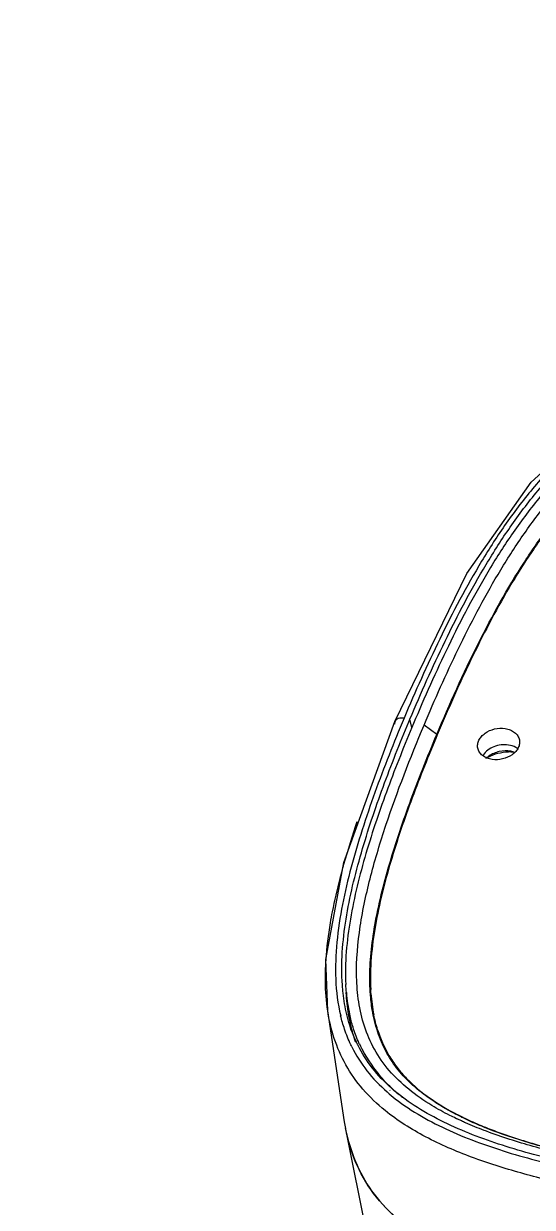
# Model space of a CAD drawing. Header units: feet. Extents: x -99009 to 3252343, y -11094690 to 9035152.
# Drawn here: x 2452586.9 to 2452747.4, y -1936976 to -1936602.2 of the extents above; entities that cross this region are included whole.
import ezdxf

# ---------------------------------------------------------------- set-up
doc = ezdxf.new("R2010")
doc.units = ezdxf.units.FT
doc.layers.add('1', color=1, linetype='Continuous')
doc.layers.add('ASSEM_MEMBER_1', color=7, linetype='Continuous')

# ---------------------------------------------------------------- blocks, each defined once
blk = doc.blocks.new('CAMERA 01')
at = {"layer": 'ASSEM_MEMBER_1', "color": 7, "linetype": 'Continuous', "transparency": 33554684}
for p, q in [((1849203.81, -2653.02), (1849203.79, -2652.94)), ((1849203.81, -2653.02), (1849203.79, -2652.94)), ((1849153.2, -2670.79), (1849191.41, -2688.05)), ((1849206.28, -2678.2), (1849206.21, -2678.08)), ((1849207.05, -2677.47), (1849206.98, -2677.36)), ((1849194.08, -2689.17), (1849227.06, -2702.17)), ((1849319.48, -2688.02), (1849319.77, -2688.15)), ((1849319.77, -2688.15), (1849321.81, -2692.72)), ((1849320.25, -2696.3), (1849322.65, -2697.48)), ((1849321.78, -2697.63), (1849322.65, -2697.48)), ((1849321.78, -2697.61), (1849322.65, -2697.48)), ((1849227.06, -2702.17), (1849227.1, -2702.18)), ((1849273.84, -2707.66), (1849320.83, -2701.98)), ((1849320.83, -2701.98), (1849320.01, -2701.88))]:
    blk.add_line(p, q, dxfattribs=at)
for points in [[(1849320.84, -2701.98), (1849371.52, -2690.25), (1849404.18, -2676.95), (1849427, -2661.07), (1849442.89, -2642.45), (1849455.17, -2617.75), (1849464.43, -2583.18), (1849470.58, -2533.44)], [(1849227.06, -2702.17), (1849242.7, -2706.35), (1849273.84, -2707.66)]]:
    blk.add_lwpolyline(points, dxfattribs=at)
for centre, radius, start, end in [((1849343.19, -2625.67), 143.3, 187.6827, 188.0019), ((1849329.34, -2627.67), 129.31, 187.9784, 190.7838), ((1849328.29, -2625.51), 127.67, 188.6134, 188.9954), ((1849312.36, -2630.76), 112.05, 190.856, 191.5803), ((1849308.01, -2631.65), 107.61, 191.5816, 192.124), ((1849298.08, -2631.26), 96.91, 192.9522, 193.1927), ((1849296.49, -2631.63), 95.27, 193.1924, 193.5288), ((1849296.94, -2631.48), 95.59, 193.0255, 193.552), ((1849294.03, -2632.22), 92.74, 193.5277, 194.1173), ((1849293.83, -2632.23), 92.39, 193.5517, 194.1417), ((1849304.72, -2632.35), 104.24, 192.1243, 192.6194), ((1849304.3, -2660.66), 15.75, 347.4127, 350.4748), ((1849311.61, -2663.6), 8.32, 355.6445, 3.5856), ((1849304.64, -2661.3), 15.15, 318.4639, 320.1854), ((1849311.4, -2664.67), 8.04, 306.4119, 312.5849), ((1849304.32, -2661.03), 15.57, 320.1974, 324.1573), ((1849248.39, -2653.77), 46.79, 211.638, 213.8778), ((1849214.7, -2636.49), 56.57, 244.8505, 245.6956), ((1849247.76, -2646.22), 45.52, 239.6705, 245.7749), ((1849215.12, -2635.57), 57.59, 245.6954, 246.4218), ((1849215.13, -2635.54), 57.61, 245.6958, 246.4214), ((1849215.92, -2633.71), 59.61, 246.4293, 248.5062), ((1849215.9, -2633.75), 59.56, 246.4296, 248.4834), ((1849245.52, -2657.82), 42.31, 230.4332, 230.831), ((1849245.67, -2657.63), 42.55, 230.8317, 231.8592), ((1849244.89, -2656.45), 42.39, 232.5848, 233.6149), ((1849244.79, -2652.16), 46.68, 236.9107, 242.8046), ((1849246.13, -2654.71), 44.52, 233.6652, 239.8798), ((1849253.53, -2631.21), 61.8, 252.918, 254.0901), ((1849253.58, -2631.06), 61.78, 252.9295, 254.1031), ((1849254.49, -2627.83), 65.32, 254.0964, 255.8183), ((1849245.67, -2658.07), 44.16, 230.6267, 231.5768), ((1849245.88, -2657.81), 44.48, 231.5827, 238.3818), ((1849243.97, -2640.89), 56.83, 248.0662, 248.7427), ((1849243.75, -2639.39), 58.07, 249.0129, 249.5006), ((1849246.23, -2649.46), 49.74, 242.7546, 243.2309), ((1849248.58, -2650.48), 49.41, 239.8764, 244.8477), ((1849247.54, -2646.79), 52.72, 243.2683, 247.6131), ((1849248.17, -2654.1), 48.85, 238.3761, 243.6054), ((1849254.45, -2639.32), 62.94, 250.6522, 252.9666), ((1849254.21, -2636.04), 64.93, 251.8372, 254.0762)]:
    blk.add_arc(centre, radius, start, end, dxfattribs=at)
for points, knots in [([(1849319.77, -2688.15), (1849330.12, -2686.35), (1849350.12, -2682.37), (1849374.24, -2675.5), (1849391.78, -2668.43), (1849403.53, -2662.44), (1849413.96, -2655.51), (1849423.03, -2647.6), (1849430.78, -2638.53), (1849437.3, -2628.04), (1849442.79, -2615.99), (1849447.37, -2602.28), (1849451.06, -2586.99), (1849455.07, -2564.14), (1849456.87, -2546.26), (1849457.79, -2534.02)], [0, 0, 0, 0, 0.135017, 0.261963, 0.321501, 0.377898, 0.431135, 0.482048, 0.532087, 0.583946, 0.640206, 0.70192, 0.769431, 0.842169, 1, 1, 1, 1]), ([(1849457.65, -2534.04), (1849456.87, -2544.3), (1849455.38, -2559.73), (1849452.2, -2580.24), (1849448.96, -2595.7), (1849444.54, -2611.02), (1849438.45, -2625.85), (1849430.22, -2639.45), (1849419.73, -2650.79), (1849407.91, -2659.67), (1849395.51, -2666.53), (1849382.92, -2671.94), (1849370.28, -2676.33), (1849357.63, -2679.96), (1849340.86, -2684.05), (1849328.21, -2686.51), (1849319.78, -2687.97)], [0, 0, 0, 0, 0.132355, 0.199347, 0.26702, 0.335431, 0.404332, 0.472695, 0.538778, 0.601798, 0.662183, 0.720699, 0.777934, 0.834266, 0.889953, 1, 1, 1, 1]), ([(1849465.76, -2534.08), (1849464.95, -2544.8), (1849463.38, -2560.94), (1849459.99, -2582.38), (1849456.53, -2598.53), (1849451.78, -2614.53), (1849446.36, -2627.43), (1849440.93, -2637.19), (1849434.78, -2646.26), (1849425.84, -2656.22), (1849413.6, -2665.78), (1849400.7, -2673.21), (1849387.56, -2679.06), (1849370.08, -2685.28), (1849348.09, -2691.09), (1849330.37, -2694.55), (1849321.56, -2696.08)], [0, 0, 0, 0, 0.132166, 0.199088, 0.266707, 0.335058, 0.403859, 0.438184, 0.472186, 0.538372, 0.601627, 0.662234, 0.72088, 0.778162, 0.890107, 1, 1, 1, 1]), ([(1849469.18, -2534.2), (1849468.36, -2545.16), (1849466.74, -2561.63), (1849463.25, -2583.5), (1849459.68, -2599.94), (1849454.81, -2616.15), (1849448.21, -2631.77), (1849439.46, -2646.08), (1849428.62, -2658.31), (1849416.31, -2668.11), (1849403.27, -2675.79), (1849389.91, -2681.83), (1849372.09, -2688.27), (1849349.63, -2694.25), (1849331.51, -2697.8), (1849322.5, -2699.36)], [0, 0, 0, 0, 0.132681, 0.199766, 0.26743, 0.335631, 0.404014, 0.471646, 0.53729, 0.600293, 0.660889, 0.719652, 0.777125, 0.889551, 1, 1, 1, 1]), ([(1849321.81, -2692.72), (1849330.44, -2691.22), (1849347.79, -2687.84), (1849369.33, -2682.19), (1849386.45, -2676.17), (1849399.33, -2670.53), (1849411.99, -2663.37), (1849424.03, -2654.13), (1849434.69, -2642.43), (1849443.14, -2628.52), (1849449.43, -2613.36), (1849454.03, -2597.68), (1849457.38, -2581.86), (1849460.67, -2560.86), (1849462.21, -2545.06), (1849463, -2534.56)], [0, 0, 0, 0, 0.109969, 0.22194, 0.279202, 0.337788, 0.398295, 0.461446, 0.527589, 0.595903, 0.664753, 0.733137, 0.800784, 0.86774, 1, 1, 1, 1]), ([(1849322.65, -2697.48), (1849331.5, -2695.94), (1849349.32, -2692.46), (1849371.43, -2686.61), (1849389.01, -2680.33), (1849402.22, -2674.43), (1849415.18, -2666.93), (1849427.47, -2657.29), (1849438.32, -2645.16), (1849447.02, -2630.89), (1849453.55, -2615.36), (1849458.33, -2599.28), (1849461.82, -2583.04), (1849465.24, -2561.48), (1849466.82, -2545.25), (1849467.63, -2534.47)], [0, 0, 0, 0, 0.109883, 0.221828, 0.279122, 0.337789, 0.398427, 0.461711, 0.527911, 0.596169, 0.664961, 0.733311, 0.800929, 0.867847, 1, 1, 1, 1]), ([(1849201.21, -2665.92), (1849200.23, -2662.75), (1849198.61, -2656.2), (1849196.47, -2642.59), (1849195.41, -2624.92), (1849195.68, -2603.32), (1849196.55, -2588.8), (1849197.09, -2581.5)], [0, 0, 0, 0, 0.117069, 0.237665, 0.486292, 0.741257, 1, 1, 1, 1]), ([(1849200.87, -2581.47), (1849200.09, -2592.16), (1849199.28, -2608.15), (1849199.63, -2629.3), (1849200.49, -2639.71), (1849201.18, -2644.82)], [0, 0, 0, 0, 0.50693, 0.755996, 1, 1, 1, 1]), ([(1849201.36, -2581.4), (1849200.55, -2592.79), (1849199.78, -2609.31), (1849200.42, -2630.42), (1849201.37, -2640.08), (1849202.06, -2644.63)], [0, 0, 0, 0, 0.540716, 0.782184, 1, 1, 1, 1]), ([(1849202.34, -2645.45), (1849201.53, -2640.31), (1849200.51, -2629.81), (1849200.1, -2613.87), (1849200.48, -2597.69), (1849201.12, -2586.85), (1849201.5, -2581.41)], [0, 0, 0, 0, 0.243321, 0.492329, 0.744954, 1, 1, 1, 1]), ([(1849156.81, -2595.2), (1849156.71, -2600.06), (1849156.68, -2609.7), (1849157.31, -2624.03), (1849158.89, -2637.97), (1849161.72, -2651.27), (1849166.17, -2663.54), (1849172.65, -2674.19), (1849181.19, -2682.57), (1849187.94, -2686.48), (1849191.42, -2688.05)], [0, 0, 0, 0, 0.138573, 0.275173, 0.408893, 0.538456, 0.662355, 0.779581, 0.891162, 1, 1, 1, 1]), ([(1849190.66, -2687.7), (1849187.47, -2686.2), (1849181.34, -2682.58), (1849173.51, -2675.1), (1849167.29, -2665.66), (1849162.68, -2654.43), (1849159.5, -2641.58), (1849157.56, -2627.29), (1849156.69, -2611.71), (1849156.69, -2600.93), (1849156.81, -2595.36)], [0, 0, 0, 0, 0.101546, 0.203079, 0.309401, 0.424609, 0.551082, 0.689543, 0.839572, 1, 1, 1, 1]), ([(1849190.45, -2614.77), (1849190.41, -2620.3), (1849190.58, -2631.26), (1849191.89, -2647.48), (1849194.73, -2663.05), (1849198.16, -2672.91), (1849200.39, -2677.45)], [0, 0, 0, 0, 0.259217, 0.514188, 0.762361, 1, 1, 1, 1]), ([(1849197.15, -2619.74), (1849197.2, -2626.58), (1849197.73, -2640.02), (1849200.14, -2656.53), (1849203.79, -2668.83), (1849207.5, -2677.21), (1849212.36, -2684.55), (1849216.41, -2688.65), (1849218.57, -2690.43)], [0, 0, 0, 0, 0.26964, 0.52993, 0.654735, 0.77473, 0.889543, 1, 1, 1, 1]), ([(1849202.19, -2645.47), (1849202.3, -2646.12), (1849202.71, -2648.63), (1849203.21, -2651.13), (1849203.64, -2652.98)], [0, 0, 0, 0, 0.257714, 1, 1, 1, 1]), ([(1849203.79, -2652.94), (1849203.65, -2652.33), (1849203.1, -2649.84), (1849202.64, -2647.34), (1849202.34, -2645.45)], [0, 0, 0, 0, 0.247933, 1, 1, 1, 1]), ([(1849202.99, -2655.13), (1849203.15, -2655.84), (1849203.81, -2658.64), (1849204.6, -2661.42), (1849205.27, -2663.46)], [0, 0, 0, 0, 0.252855, 1, 1, 1, 1]), ([(1849204.09, -2654.84), (1849204.34, -2655.86), (1849205.38, -2659.69), (1849206.69, -2663.45), (1849207.86, -2666.12)], [0, 0, 0, 0, 0.264225, 1, 1, 1, 1]), ([(1849224.77, -2685.51), (1849222.22, -2684.01), (1849218.58, -2681.32), (1849214.45, -2676.91), (1849210.71, -2671.81), (1849207.04, -2664.44), (1849205.07, -2658.09), (1849204.24, -2654.8)], [0, 0, 0, 0, 0.233819, 0.353716, 0.476516, 0.731906, 1, 1, 1, 1]), ([(1849205.27, -2663.46), (1849206.2, -2666.28), (1849208.35, -2671.72), (1849212.73, -2679.11), (1849218.28, -2685.25), (1849224.8, -2690), (1849231.95, -2693.46), (1849242.09, -2696.64), (1849255.46, -2698.49), (1849271.82, -2698.67), (1849294.05, -2697.12), (1849310.7, -2694.65), (1849321.81, -2692.72)], [0, 0, 0, 0, 0.06751, 0.132077, 0.193952, 0.254126, 0.313723, 0.373496, 0.494657, 0.618377, 0.744173, 1, 1, 1, 1]), ([(1849324, -2662.38), (1849323.62, -2662.21), (1849322.77, -2661.99), (1849321.43, -2662.11), (1849320.1, -2662.64), (1849318.39, -2663.85), (1849316.73, -2666.1), (1849316.11, -2668.28), (1849316.03, -2669.38)], [0, 0, 0, 0, 0.103009, 0.211249, 0.32807, 0.454229, 0.725617, 1, 1, 1, 1]), ([(1849319.91, -2664.23), (1849319.82, -2665.43), (1849319.15, -2667.79), (1849317.72, -2669.78), (1849316.84, -2670.59)], [0, 0, 0, 0, 0.501942, 1, 1, 1, 1]), ([(1849321.11, -2662.2), (1849321.22, -2662.43), (1849321.6, -2663.44), (1849321.69, -2664.56), (1849321.63, -2665.38)], [0, 0, 0, 0, 0.235858, 1, 1, 1, 1]), ([(1849326.47, -2667.57), (1849326.52, -2667), (1849326.48, -2665.89), (1849326.03, -2664.36), (1849325.2, -2663.13), (1849324.42, -2662.57), (1849324, -2662.38)], [0, 0, 0, 0, 0.280082, 0.53858, 0.775954, 1, 1, 1, 1]), ([(1849206.21, -2678.08), (1849205.7, -2677.14), (1849203.73, -2673.22), (1849202.19, -2669.09), (1849201.21, -2665.92)], [0, 0, 0, 0, 0.244404, 1, 1, 1, 1]), ([(1849207.86, -2666.12), (1849208.79, -2668.26), (1849210.84, -2672.28), (1849214.73, -2677.66), (1849219.34, -2682.17), (1849222.86, -2684.6), (1849224.7, -2685.68)], [0, 0, 0, 0, 0.26629, 0.51444, 0.755399, 1, 1, 1, 1]), ([(1849321.63, -2665.38), (1849321.57, -2666.15), (1849321.23, -2667.69), (1849319.87, -2670.35), (1849318.08, -2671.95), (1849316.74, -2672.43)], [0, 0, 0, 0, 0.258524, 0.521523, 1, 1, 1, 1]), ([(1849318.5, -2674.57), (1849318.88, -2674.74), (1849319.72, -2674.96), (1849321.07, -2674.84), (1849322.4, -2674.31), (1849324.11, -2673.1), (1849325.77, -2670.85), (1849326.39, -2668.67), (1849326.47, -2667.57)], [0, 0, 0, 0, 0.103009, 0.211249, 0.32807, 0.454229, 0.725617, 1, 1, 1, 1]), ([(1849316.03, -2669.38), (1849315.98, -2669.95), (1849316.02, -2671.06), (1849316.47, -2672.59), (1849317.3, -2673.82), (1849318.08, -2674.38), (1849318.5, -2674.57)], [0, 0, 0, 0, 0.280082, 0.53858, 0.775954, 1, 1, 1, 1]), ([(1849208.56, -2678.31), (1849208.3, -2677.9), (1849207.29, -2676.2), (1849206.38, -2674.44), (1849205.74, -2673.1)], [0, 0, 0, 0, 0.247231, 1, 1, 1, 1]), ([(1849200.39, -2677.45), (1849201.83, -2680.38), (1849205.11, -2685.91), (1849211.43, -2692.97), (1849218.84, -2698.44), (1849224.28, -2701.07), (1849227.06, -2702.17)], [0, 0, 0, 0, 0.262692, 0.51476, 0.759166, 1, 1, 1, 1]), ([(1849217.66, -2692.2), (1849215.37, -2690.33), (1849211.08, -2686.01), (1849207.75, -2680.91), (1849206.28, -2678.2)], [0, 0, 0, 0, 0.490017, 1, 1, 1, 1]), ([(1849219.14, -2690.12), (1849218.22, -2689.42), (1849214.61, -2686.41), (1849211.52, -2682.79), (1849209.55, -2679.85)], [0, 0, 0, 0, 0.245366, 1, 1, 1, 1]), ([(1849224.7, -2685.68), (1849225.04, -2685.88), (1849226.45, -2686.68), (1849227.89, -2687.4), (1849229, -2687.89)], [0, 0, 0, 0, 0.246527, 1, 1, 1, 1]), ([(1849219.39, -2691.1), (1849220.01, -2691.58), (1849222.5, -2693.43), (1849225.19, -2695.01), (1849227.26, -2696.05)], [0, 0, 0, 0, 0.251537, 1, 1, 1, 1]), ([(1849229, -2687.88), (1849230.57, -2688.54), (1849232.72, -2689.32), (1849234.89, -2689.97), (1849235.44, -2690.13)], [0, 0, 0, 0, 0.749437, 1, 1, 1, 1]), ([(1849229, -2687.89), (1849229.5, -2688.12), (1849231.59, -2689.02), (1849233.73, -2689.78), (1849235.38, -2690.29)], [0, 0, 0, 0, 0.244074, 1, 1, 1, 1]), ([(1849319.78, -2687.97), (1849312.73, -2689.2), (1849298.68, -2691.4), (1849281.06, -2693.25), (1849267.06, -2693.83), (1849256.72, -2693.67), (1849246.54, -2692.73), (1849239.89, -2691.4), (1849236.66, -2690.48)], [0, 0, 0, 0, 0.256292, 0.509348, 0.634261, 0.757791, 0.879732, 1, 1, 1, 1]), ([(1849238.48, -2691.16), (1849244.05, -2692.57), (1849256.35, -2694.12), (1849275.9, -2693.89), (1849297.34, -2691.77), (1849312.14, -2689.48), (1849319.77, -2688.15)], [0, 0, 0, 0, 0.210673, 0.451076, 0.71607, 1, 1, 1, 1]), ([(1849322.5, -2699.36), (1849314.24, -2700.8), (1849301.84, -2702.71), (1849285.28, -2704.46), (1849273, -2705.23), (1849260.83, -2705.3), (1849245.09, -2704.16), (1849233.4, -2701.31), (1849226.45, -2697.85)], [0, 0, 0, 0, 0.258602, 0.386438, 0.512969, 0.637892, 0.760886, 1, 1, 1, 1]), ([(1849236.01, -2699.5), (1849239.32, -2700.52), (1849246.16, -2702.04), (1849256.65, -2703.16), (1849267.32, -2703.44), (1849281.77, -2702.95), (1849299.98, -2701.13), (1849314.5, -2698.89), (1849321.78, -2697.63)], [0, 0, 0, 0, 0.120216, 0.242059, 0.365513, 0.490388, 0.743505, 1, 1, 1, 1]), ([(1849321.56, -2696.08), (1849314.33, -2697.33), (1849299.94, -2699.59), (1849278.36, -2701.82), (1849257.08, -2702.22), (1849243.05, -2700.38), (1849236.4, -2698.48)], [0, 0, 0, 0, 0.256477, 0.509655, 0.758058, 1, 1, 1, 1]), ([(1849227.1, -2702.18), (1849229.96, -2703.31), (1849233.89, -2704.52), (1849237.89, -2705.41), (1849238.89, -2705.62)], [0, 0, 0, 0, 0.749296, 1, 1, 1, 1]), ([(1849322.5, -2699.36), (1849322.48, -2699.67), (1849322.38, -2700.28), (1849322.05, -2701.1), (1849321.53, -2701.73), (1849321.06, -2701.94), (1849320.84, -2701.98)], [0, 0, 0, 0, 0.28264, 0.552699, 0.791628, 1, 1, 1, 1]), ([(1849238.89, -2705.62), (1849240.16, -2705.88), (1849245.26, -2706.8), (1849250.43, -2707.31), (1849254.32, -2707.54)], [0, 0, 0, 0, 0.248797, 1, 1, 1, 1]), ([(1849254.32, -2707.54), (1849255.51, -2707.61), (1849260.29, -2707.82), (1849265.08, -2707.81), (1849268.67, -2707.72)], [0, 0, 0, 0, 0.248848, 1, 1, 1, 1]), ([(1849268.67, -2707.72), (1849270.23, -2707.67), (1849276.51, -2707.43), (1849282.78, -2706.94), (1849287.47, -2706.47)], [0, 0, 0, 0, 0.248774, 1, 1, 1, 1])]:
    blk.add_open_spline(points, degree=3, knots=knots, dxfattribs=at)
for points in [[(1849319.66, -2664.09), (1849319.18, -2666.25), (1849318.24, -2668.35), (1849316.94, -2670.15)], [(1849235.44, -2690.12), (1849233.28, -2689.45), (1849231.15, -2688.66), (1849229.08, -2687.73)], [(1849227.26, -2696.05), (1849229.31, -2697.07), (1849231.44, -2697.95), (1849233.6, -2698.71)], [(1849227.46, -2695.53), (1849229.58, -2696.41), (1849231.75, -2697.15), (1849233.95, -2697.78)], [(1849233.97, -2697.73), (1849231.79, -2697.02), (1849229.65, -2696.18), (1849227.58, -2695.21)]]:
    blk.add_open_spline(points, degree=3, dxfattribs=at)

msp = doc.modelspace()

# ---------------------------------------------------------------- linework, layer by layer
at = {"layer": '1'}
msp.add_arc((2520410.24778, -1978395.99612), 100000, 84.1346387202, 194.3871675539, dxfattribs=at)

# ---------------------------------------------------------------- block references
at = {"transparency": 33554684, "xscale": -1, "rotation": 257.0789527749974}
msp.add_blockref('CAMERA 01', (2041814.27489, -3739921.13625), dxfattribs=at)

doc.saveas('drawing.dxf')
